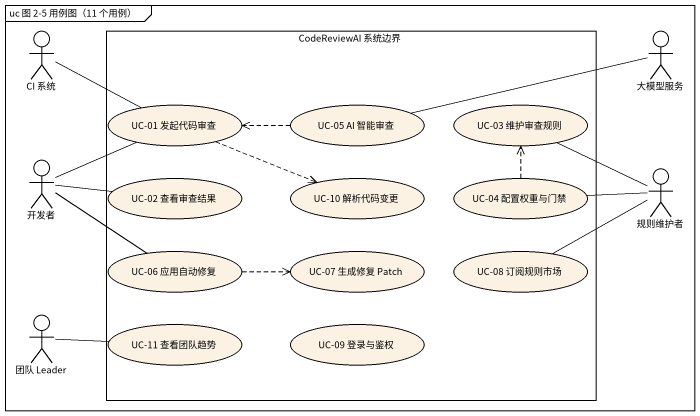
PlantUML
@startuml
mainframe uc 图 2-5 用例图（11 个用例）
actor "CI 系统" as CI_系统
rectangle "CodeReviewAI 系统边界" as CodeReviewAI_系统边界 {
  usecase "UC-01 发起代码审查" as UC_01_发起代码审查
  usecase "UC-05 AI 智能审查" as UC_05_AI_智能审查
  usecase "UC-03 维护审查规则" as UC_03_维护审查规则
  usecase "UC-02 查看审查结果" as UC_02_查看审查结果
  usecase "UC-10 解析代码变更" as UC_10_解析代码变更
  usecase "UC-04 配置权重与门禁" as UC_04_配置权重与门禁
  usecase "UC-06 应用自动修复" as UC_06_应用自动修复
  usecase "UC-07 生成修复 Patch" as UC_07_生成修复_Patch
  usecase "UC-08 订阅规则市场" as UC_08_订阅规则市场
  usecase "UC-11 查看团队趋势" as UC_11_查看团队趋势
  usecase "UC-09 登录与鉴权" as UC_09_登录与鉴权
}
actor 大模型服务
actor 开发者
actor 规则维护者
actor "团队 Leader" as 团队_Leader
CI_系统 -right- UC_01_发起代码审查
大模型服务 -left- UC_05_AI_智能审查
UC_01_发起代码审查 .right.> UC_10_解析代码变更
UC_05_AI_智能审查 .left.> UC_01_发起代码审查
开发者 -right- UC_01_发起代码审查
开发者 -right- UC_02_查看审查结果
开发者 -right- UC_06_应用自动修复
UC_04_配置权重与门禁 .up.> UC_03_维护审查规则
规则维护者 -left- UC_03_维护审查规则
规则维护者 -left- UC_04_配置权重与门禁
规则维护者 -left- UC_08_订阅规则市场
UC_06_应用自动修复 .right.> UC_07_生成修复_Patch
团队_Leader -right- UC_11_查看团队趋势
@enduml
